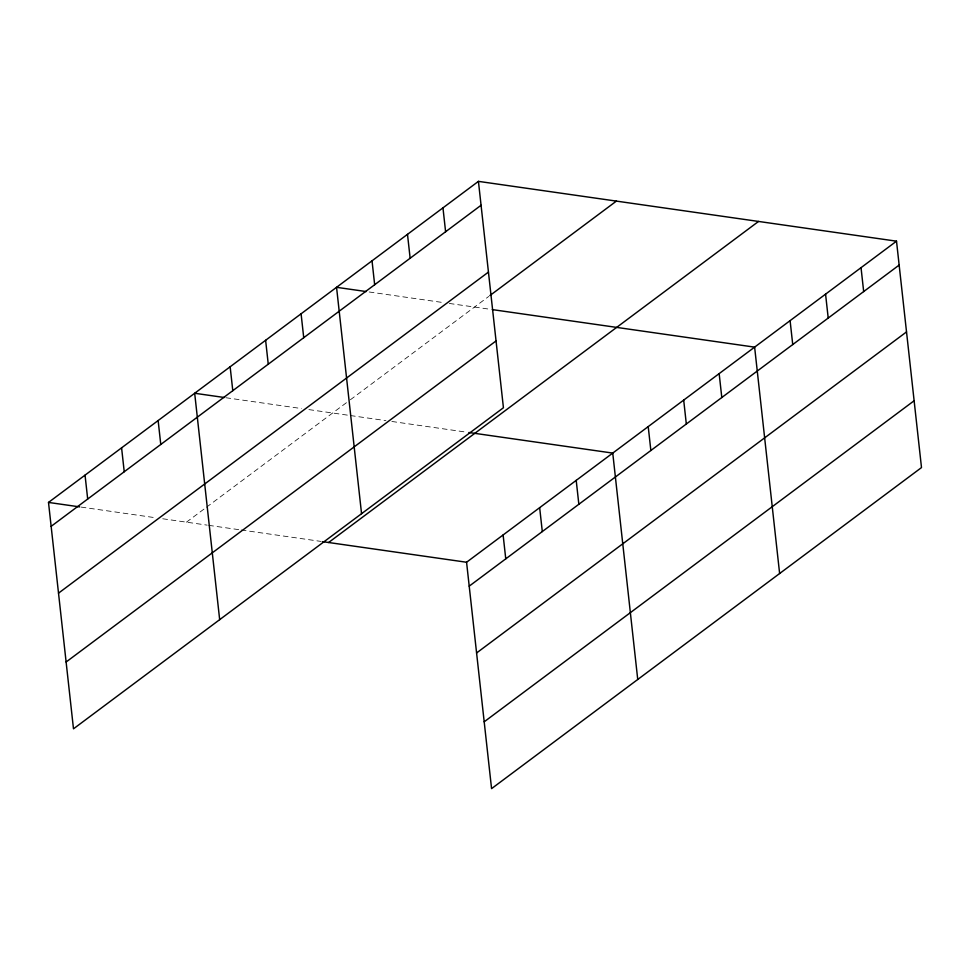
<?xml version="1.0" encoding="UTF-8"?>
<svg xmlns="http://www.w3.org/2000/svg" width="970" height="970" viewBox="0 0 970 970"><rect width="100%" height="100%" fill="white"/><g stroke="black" fill="none" stroke-linecap="round" stroke-linejoin="round"><path stroke-width="0.73" stroke-dasharray="4.85 3.64" d="M186.458 522.163L205.325 508.086M206.501 507.201L349.188 400.646M350.376 399.761L488.71 296.456M369.194 291.982L443.363 302.591M449.304 303.452L490.808 309.381M225.828 397.724L301.488 408.552M308.909 409.607L348.933 415.342M350.412 415.548L385.951 420.628M391.868 421.477L467.382 432.28M81.141 507.092L155.309 517.713M162.73 518.768L207.192 525.134M208.671 525.34L239.772 529.79M241.251 530.008L321.203 541.442"/><path stroke-width="1.45" d="M478.428 181.366L503.43 407.752L73.49 728.822L48.5 502.424L478.428 181.366L896.51 241.178L921.5 467.576L491.572 788.634L466.57 562.248L896.51 241.178M51.143 526.334L481.071 205.264M58.515 593.155L488.456 272.085M489.886 295.571L616.399 201.105M66.118 662.001L496.046 340.931M328.612 542.509L758.54 221.439M469.213 586.147L899.141 265.089M476.585 652.968L906.526 331.91M484.188 721.813L914.128 400.755M366.224 291.558L336.554 287.314L361.555 513.7M492.287 309.6L754.624 347.139L779.625 573.525M224.349 397.506L194.679 393.262L219.669 619.66M468.862 432.499L612.749 453.087L637.739 679.473M48.5 502.424L79.649 506.886M322.683 541.66L466.57 562.248M861.033 267.671L863.676 291.582M825.567 294.165L828.21 318.063M790.101 320.646L792.732 344.556M719.158 373.62L721.801 397.53M683.692 400.113L686.323 424.011M648.215 426.594L650.858 450.504M576.204 480.38L578.847 504.279M539.659 507.662L542.303 531.572M503.115 534.955L505.758 558.865M442.963 207.847L445.606 231.757M407.497 234.34L410.14 258.25M372.031 260.821L374.662 284.731M301.088 313.807L303.731 337.705M265.622 340.288L268.253 364.199M230.145 366.781L232.788 390.68M158.134 420.556L160.777 444.466M121.589 447.849L124.233 471.747M85.045 475.13L87.688 499.041"/></g></svg>
